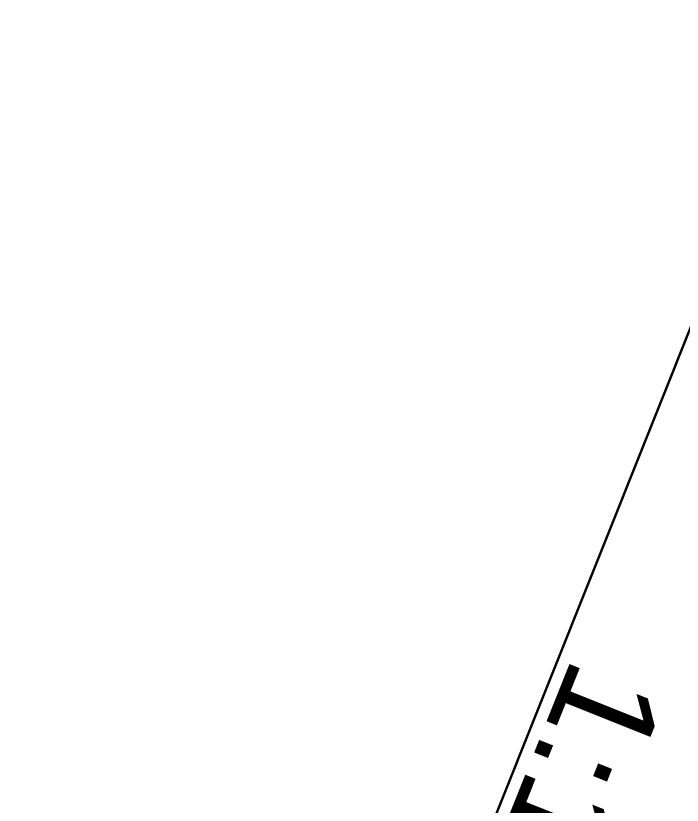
# Model space of a CAD drawing. Header units: metres. Extents: x 319374 to 323895, y 7409538 to 7427889.
# Drawn here: x 321546.31 to 321559.34, y 7415812.96 to 7415828.4 of the extents above; entities that cross this region are included whole.
import ezdxf
from ezdxf.enums import TextEntityAlignment as Align

# ---------------------------------------------------------------- set-up
doc = ezdxf.new("R2010")
doc.units = ezdxf.units.M
doc.header["$LTSCALE"] = 10
doc.layers.get('0').update_dxf_attribs({"color": 255})
doc.layers.add('U-HZ-AMV', color=3, linetype='Continuous')
doc.layers.add('U-HZ-EIXO L7-V1', color=240, linetype='L7-V1_LINE', lineweight=30)
doc.styles.add('ARIAL', font='arial.ttf')
doc.styles.get("Standard").update_dxf_attribs({"font": 'arial.ttf'})
doc.linetypes.add('L7-V1_LINE', pattern='A,3.5,-0.25,["L7-V1",Standard,S=0.175,R=0,X=-0.05,Y=-0.1],-0.75', length=4.5)

# ---------------------------------------------------------------- blocks, each defined once
blk = doc.blocks.new('AMV 1_14 - METADE')
at = {"layer": 'U-HZ-AMV', "style": 'ARIAL'}
blk.add_attdef('1:14,5', text='', height=2, dxfattribs=at).set_placement((0, 3), align=Align.MIDDLE_CENTER)

msp = doc.modelspace()

# ---------------------------------------------------------------- linework, layer by layer
at = {"layer": 'U-HZ-EIXO L7-V1', "color": 240, "linetype": 'L7-V1_LINE', "lineweight": 30, "flags": 128}
msp.add_lwpolyline([(321233.524, 7415316.246), (321213.356, 7415302.104), (321233.524, 7415316.246), (321236.165, 7415318.097), (321238.805, 7415319.949), (321241.443, 7415321.802), (321244.08, 7415323.655), (321246.714, 7415325.51), (321249.347, 7415327.367), (321251.976, 7415329.227), (321254.602, 7415331.089), (321257.225, 7415332.956), (321259.843, 7415334.826), (321262.458, 7415336.701), (321265.067, 7415338.581), (321267.672, 7415340.466), (321270.272, 7415342.358), (321272.865, 7415344.256), (321275.453, 7415346.161), (321278.034, 7415348.074), (321280.608, 7415349.994), (321283.174, 7415351.923), (321285.733, 7415353.861), (321288.284, 7415355.808), (321290.826, 7415357.765), (321293.36, 7415359.732), (321295.884, 7415361.71), (321298.398, 7415363.699), (321300.902, 7415365.699), (321303.396, 7415367.711), (321305.878, 7415369.736), (321308.349, 7415371.774), (321310.808, 7415373.824), (321313.255, 7415375.888, 0.099059), (321443.74, 7415540.71), (321445.187, 7415543.566), (321446.619, 7415546.43), (321448.035, 7415549.302), (321449.436, 7415552.183), (321450.823, 7415555.072), (321452.195, 7415557.968), (321453.554, 7415560.872), (321454.9, 7415563.782), (321456.233, 7415566.699), (321457.554, 7415569.623), (321458.864, 7415572.553), (321460.163, 7415575.488), (321461.452, 7415578.429), (321462.73, 7415581.375), (321464, 7415584.325), (321465.26, 7415587.281), (321466.513, 7415590.241), (321467.757, 7415593.205), (321468.995, 7415596.173), (321470.226, 7415599.144), (321471.451, 7415602.119), (321472.67, 7415605.097), (321473.885, 7415608.078), (321475.095, 7415611.061), (321476.302, 7415614.047), (321477.506, 7415617.035), (321478.707, 7415620.025), (321479.906, 7415623.017), (321481.103, 7415626.01), (321482.3, 7415629.004), (321483.496, 7415632), (321633.93, 7416008.644, 0.022506), (321692.834, 7416177.855), (321705.921, 7416221.714, -0.015147), (321739.461, 7416322.829), (321750.57, 7416353.209, 0.018216), (321793.334, 7416484.834), (321832.701, 7416622.925, -0.005594), (321848.722, 7416676.83), (321903.394, 7416853.517, -0.003177), (321922.613, 7416914.259), (321929.919, 7416936.847, 0.000133), (321933.196, 7416946.991, 0.000267), (321934.828, 7416952.053, 0.000533), (321937.532, 7416960.491, 0.000667), (321939.675, 7416967.235, 0.000933), (321942.219, 7416975.328, 0.001066), (321944.412, 7416982.406, 0.001333), (321946.834, 7416990.355, 0.001466), (321948.992, 7416997.582, 0.001731), (321951.288, 7417005.457, 0.001863), (321953.365, 7417012.774, 0.01426), (321966.976, 7417067.375, 0.001863), (321968.578, 7417074.811, 0.001731), (321970.246, 7417082.842, 0.001466), (321971.734, 7417090.237, 0.001333), (321973.326, 7417098.392, 0.001066), (321974.712, 7417105.672, 0.000933), (321976.265, 7417114.012, 0.000667), (321977.538, 7417120.972, 0.000533), (321979.111, 7417129.692, 0.000267), (321980.047, 7417134.928, 0.000133), (321981.915, 7417145.423), (321986.267, 7417169.923, -0.000385), (321989.785, 7417189.632, -0.000769), (321991.571, 7417199.513, -0.001538), (321994.628, 7417215.979, -0.001922), (321997.171, 7417229.172, -0.002689), (322000.372, 7417244.988, -0.003071), (322003.341, 7417258.842, -0.003829), (322006.889, 7417274.343, -0.004204), (322010.356, 7417288.447, -0.004939), (322014.404, 7417303.705, -0.005297), (322018.479, 7417317.887, -0.026213), (322041.84, 7417383.339, -0.005297), (322047.665, 7417396.896, -0.004939), (322054.193, 7417411.27, -0.004204), (322060.439, 7417424.381, -0.003829), (322067.508, 7417438.626, -0.003071), (322073.981, 7417451.229, -0.002689), (322081.518, 7417465.498, -0.001922), (322087.903, 7417477.32, -0.001538), (322095.963, 7417492, -0.000769), (322100.836, 7417500.779, -0.000385), (322110.593, 7417518.261), (322111.255, 7417519.445)], format="xyb", dxfattribs=at)

# ---------------------------------------------------------------- block references
ref = msp.add_blockref('AMV 1_14 - METADE', (321559.868, 7415811.754), dxfattribs=dict(rotation=68.22849338957249))
ref.add_attrib('1:14,5', '1:14', dxfattribs={"layer": 'U-HZ-AMV', "height": 2, "rotation": 248.2285, "style": 'ARIAL'}).set_placement((321557.137, 7415813.027), align=Align.MIDDLE_CENTER)

doc.saveas('drawing.dxf')
